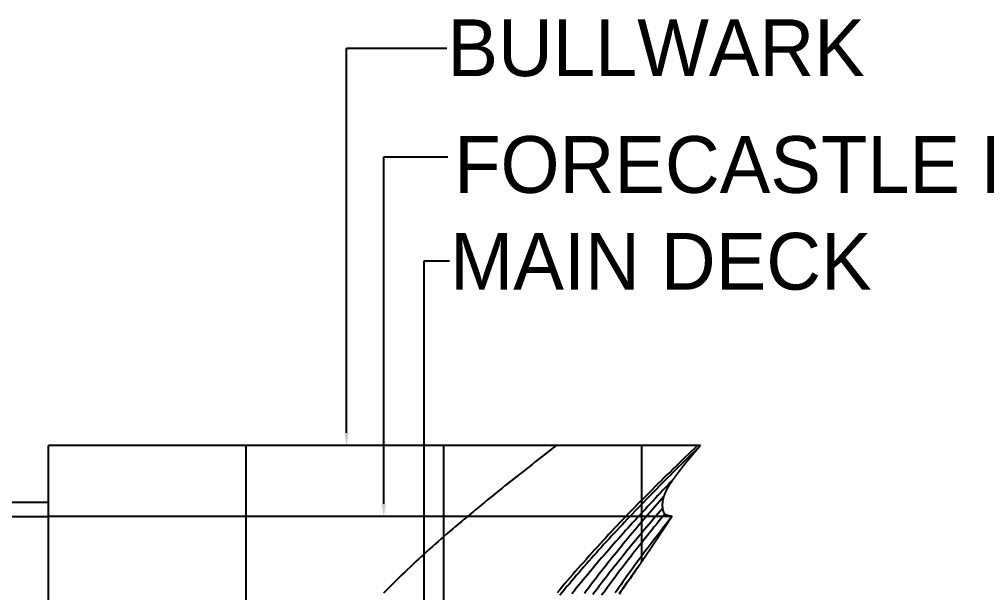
# Model space of a CAD drawing. Extents: x 3 to 181, y 2 to 128.
# Drawn here: x 91.73 to 105.37, y 94.42 to 102.5 of the extents above; entities that cross this region are included whole.
import ezdxf

# ---------------------------------------------------------------- set-up
doc = ezdxf.new("R2010")
doc.units = 0
doc.linetypes.add('ACAD_ISO02W100', pattern=[15, 12, -3])
doc.layers.get('0').update_dxf_attribs({"linetype": 'CONTINUOUS'})

# ---------------------------------------------------------------- blocks, each defined once
blk = doc.blocks.new('*U1015')
blk.add_text('MAIN DECK', height=0.8).set_placement((97.802, 98.691))
blk = doc.blocks.new('*U1016')
blk.add_text('FORECASTLE DECK', height=0.79998).set_placement((97.86, 100.055))
blk = doc.blocks.new('*U1017')
blk.add_text('BULLWARK', height=0.8).set_placement((97.765, 101.701))

msp = doc.modelspace()

# ---------------------------------------------------------------- linework, layer by layer
at = {"linetype": 'BYBLOCK'}
for p, q in [((96.342, 102.095), (97.757, 102.095)), ((96.867, 100.563), (97.77, 100.563)), ((97.435, 99.097), (97.795, 99.097))]:
    msp.add_line(p, q, dxfattribs=at)
for p, q in [((92.138, 89.491), (92.138, 96.493)), ((101.332, 96.493), (92.138, 96.493)), ((94.927, 80.419), (94.927, 96.493)), ((97.715, 80.419), (97.715, 96.493)), ((100.504, 94.853), (100.504, 96.493)), ((80.667, 95.692), (92.138, 95.693))]:
    msp.add_line(p, q)
at = {"linetype": 'ACAD_ISO02W100'}
for p in [(80.667, 95.491), (100.932, 95.493)]:
    msp.add_line(p, (92.138, 95.493), dxfattribs=at)
at = {"linetype": 'BYBLOCK'}
for points in [[(96.342, 96.672), (96.342, 102.095)], [(96.867, 95.672), (96.867, 100.563)], [(97.435, 93.172), (97.435, 99.097)]]:
    msp.add_lwpolyline(points, dxfattribs=at)
for points in [[(99.296, 96.493, 0), (99.254, 96.46, 0), (99.212, 96.426, 0), (99.169, 96.393, 0), (99.127, 96.36, 0), (99.085, 96.327, 0), (99.043, 96.294, 0), (99, 96.261, 0), (98.958, 96.228, 0), (98.916, 96.194, 0), (98.874, 96.161, 0), (98.832, 96.128, 0), (98.79, 96.094, 0), (98.748, 96.061, 0), (98.706, 96.028, 0), (98.664, 95.994, 0), (98.622, 95.961, 0), (98.58, 95.928, 0), (98.538, 95.894, 0), (98.496, 95.861, 0), (98.454, 95.827, 0), (98.413, 95.793, 0), (98.371, 95.76, 0), (98.33, 95.726, 0), (98.288, 95.692, 0), (98.247, 95.658, 0), (98.205, 95.624, 0), (98.164, 95.59, 0), (98.123, 95.556, 0), (98.082, 95.522, 0), (98.041, 95.488, 0), (98, 95.453, 0), (97.959, 95.419, 0), (97.918, 95.385, 0), (97.877, 95.35, 0), (97.837, 95.315, 0), (97.796, 95.281, 0), (97.756, 95.246, 0), (97.716, 95.211, 0), (97.675, 95.176, 0), (97.635, 95.141, 0), (97.596, 95.105, 0), (97.556, 95.07, 0), (97.516, 95.035, 0), (97.476, 94.999, 0), (97.437, 94.963, 0), (97.398, 94.928, 0), (97.358, 94.892, 0), (97.319, 94.856, 0), (97.28, 94.82, 0), (97.242, 94.783, 0), (97.203, 94.747, 0), (97.165, 94.71, 0), (97.126, 94.674, 0), (97.088, 94.637, 0), (97.05, 94.6, 0), (97.012, 94.563, 0), (96.974, 94.526, 0), (96.937, 94.489, 0), (96.899, 94.451, 0), (96.862, 94.413, 0)], [(101.289, 96.493, 0), (101.246, 96.451, 0), (101.203, 96.41, 0), (101.16, 96.369, 0), (101.116, 96.328, 0), (101.073, 96.286, 0), (101.031, 96.245, 0), (100.988, 96.203, 0), (100.945, 96.162, 0), (100.903, 96.12, 0), (100.86, 96.079, 0), (100.818, 96.037, 0), (100.776, 95.995, 0), (100.733, 95.954, 0), (100.691, 95.912, 0), (100.65, 95.87, 0), (100.608, 95.828, 0), (100.566, 95.786, 0), (100.525, 95.744, 0), (100.483, 95.702, 0), (100.442, 95.66, 0), (100.401, 95.618, 0), (100.36, 95.576, 0), (100.319, 95.534, 0), (100.278, 95.492, 0), (100.238, 95.449, 0), (100.197, 95.407, 0), (100.157, 95.364, 0), (100.117, 95.322, 0), (100.077, 95.279, 0), (100.037, 95.237, 0), (99.998, 95.194, 0), (99.958, 95.151, 0), (99.919, 95.108, 0), (99.879, 95.066, 0), (99.84, 95.023, 0), (99.801, 94.98, 0), (99.763, 94.936, 0), (99.724, 94.893, 0), (99.686, 94.85, 0), (99.647, 94.807, 0), (99.609, 94.764, 0), (99.571, 94.72, 0), (99.534, 94.677, 0), (99.496, 94.633, 0), (99.459, 94.59, 0), (99.421, 94.546, 0), (99.384, 94.502, 0), (99.348, 94.458, 0), (99.311, 94.415, 0)], [(101.332, 96.493, 0), (101.293, 96.455, 0), (101.253, 96.416, 0), (101.214, 96.379, 0), (101.175, 96.34, 0), (101.136, 96.302, 0), (101.097, 96.264, 0), (101.058, 96.226, 0), (101.019, 96.188, 0), (100.98, 96.149, 0), (100.942, 96.111, 0), (100.903, 96.073, 0), (100.865, 96.034, 0), (100.826, 95.996, 0), (100.788, 95.957, 0), (100.75, 95.919, 0), (100.712, 95.88, 0), (100.674, 95.842, 0), (100.636, 95.803, 0), (100.598, 95.765, 0), (100.56, 95.726, 0), (100.523, 95.687, 0), (100.485, 95.648, 0), (100.448, 95.609, 0), (100.411, 95.571, 0), (100.373, 95.532, 0), (100.336, 95.493, 0), (100.299, 95.454, 0), (100.263, 95.415, 0), (100.226, 95.376, 0), (100.189, 95.337, 0), (100.153, 95.297, 0), (100.116, 95.258, 0), (100.08, 95.219, 0), (100.044, 95.18, 0), (100.008, 95.14, 0), (99.972, 95.101, 0), (99.936, 95.061, 0), (99.901, 95.022, 0), (99.865, 94.982, 0), (99.83, 94.943, 0), (99.795, 94.903, 0), (99.76, 94.863, 0), (99.725, 94.824, 0), (99.69, 94.784, 0), (99.655, 94.744, 0), (99.62, 94.704, 0), (99.586, 94.664, 0), (99.552, 94.624, 0), (99.517, 94.584, 0), (99.484, 94.544, 0), (99.45, 94.504, 0), (99.416, 94.463, 0), (99.382, 94.423, 0), (99.349, 94.382, 0)], [(100.932, 95.493, 0), (100.927, 95.493, 0), (100.922, 95.494, 0), (100.916, 95.495, 0), (100.911, 95.496, 0), (100.906, 95.497, 0), (100.9, 95.498, 0), (100.895, 95.499, 0), (100.89, 95.5, 0), (100.885, 95.501, 0), (100.88, 95.502, 0), (100.875, 95.504, 0), (100.871, 95.505, 0), (100.866, 95.507, 0), (100.861, 95.508, 0), (100.857, 95.51, 0), (100.853, 95.512, 0), (100.849, 95.515, 0), (100.845, 95.517, 0), (100.841, 95.519, 0), (100.837, 95.522, 0), (100.834, 95.525, 0), (100.831, 95.528, 0), (100.828, 95.532, 0), (100.825, 95.535, 0), (100.822, 95.539, 0), (100.82, 95.543, 0), (100.818, 95.547, 0), (100.816, 95.552, 0), (100.814, 95.556, 0), (100.812, 95.561, 0), (100.81, 95.566, 0), (100.809, 95.57, 0), (100.808, 95.575, 0), (100.806, 95.58, 0), (100.805, 95.585, 0), (100.804, 95.591, 0), (100.803, 95.596, 0), (100.802, 95.601, 0), (100.802, 95.606, 0), (100.801, 95.611, 0), (100.801, 95.616, 0), (100.8, 95.621, 0), (100.8, 95.627, 0), (100.799, 95.632, 0), (100.799, 95.637, 0), (100.799, 95.642, 0), (100.799, 95.647, 0), (100.799, 95.652, 0), (100.799, 95.657, 0), (100.799, 95.662, 0), (100.799, 95.667, 0), (100.799, 95.672, 0), (100.799, 95.677, 0), (100.8, 95.682, 0), (100.8, 95.686, 0), (100.8, 95.691, 0), (100.801, 95.696, 0), (100.802, 95.701, 0), (100.802, 95.706, 0), (100.803, 95.711, 0), (100.804, 95.716, 0), (100.804, 95.72, 0), (100.805, 95.725, 0), (100.806, 95.73, 0), (100.807, 95.734, 0), (100.808, 95.739, 0), (100.809, 95.744, 0), (100.81, 95.749, 0), (100.811, 95.753, 0), (100.813, 95.758, 0), (100.814, 95.763, 0), (100.815, 95.767, 0), (100.817, 95.772, 0), (100.818, 95.776, 0), (100.82, 95.781, 0), (100.821, 95.785, 0), (100.823, 95.79, 0), (100.824, 95.795, 0), (100.826, 95.799, 0), (100.828, 95.804, 0), (100.829, 95.808, 0), (100.831, 95.813, 0), (100.833, 95.817, 0), (100.835, 95.822, 0), (100.837, 95.826, 0), (100.839, 95.831, 0), (100.841, 95.835, 0), (100.843, 95.839, 0), (100.845, 95.844, 0), (100.847, 95.848, 0), (100.849, 95.853, 0), (100.851, 95.857, 0), (100.853, 95.861, 0), (100.855, 95.866, 0), (100.858, 95.87, 0), (100.86, 95.874, 0), (100.862, 95.879, 0), (100.864, 95.883, 0), (100.867, 95.887, 0), (100.869, 95.892, 0), (100.872, 95.896, 0), (100.874, 95.9, 0), (100.877, 95.904, 0), (100.879, 95.909, 0), (100.882, 95.913, 0), (100.884, 95.917, 0), (100.887, 95.921, 0), (100.889, 95.926, 0), (100.892, 95.93, 0), (100.894, 95.934, 0), (100.897, 95.938, 0), (100.9, 95.942, 0), (100.902, 95.946, 0), (100.905, 95.951, 0), (100.908, 95.955, 0), (100.911, 95.959, 0), (100.913, 95.963, 0), (100.916, 95.967, 0), (100.919, 95.971, 0), (100.922, 95.975, 0), (100.924, 95.98, 0), (100.927, 95.984, 0), (100.93, 95.988, 0), (100.933, 95.992, 0), (100.936, 95.996, 0), (100.939, 96, 0), (100.941, 96.004, 0), (100.944, 96.008, 0), (100.947, 96.012, 0), (100.95, 96.016, 0), (100.953, 96.02, 0), (100.956, 96.024, 0), (100.959, 96.028, 0), (100.961, 96.032, 0), (100.964, 96.037, 0), (100.967, 96.04, 0), (100.97, 96.044, 0), (100.973, 96.049, 0), (100.976, 96.052, 0), (100.979, 96.056, 0), (100.982, 96.061, 0), (100.985, 96.064, 0), (100.988, 96.069, 0), (100.99, 96.072, 0), (100.993, 96.076, 0), (100.996, 96.08, 0), (100.999, 96.084, 0), (101.002, 96.088, 0), (101.005, 96.092, 0), (101.008, 96.096, 0), (101.011, 96.1, 0), (101.014, 96.104, 0), (101.017, 96.108, 0), (101.02, 96.112, 0), (101.023, 96.116, 0), (101.026, 96.12, 0), (101.029, 96.124, 0), (101.032, 96.128, 0), (101.035, 96.132, 0), (101.038, 96.135, 0), (101.041, 96.139, 0), (101.044, 96.143, 0), (101.047, 96.147, 0), (101.05, 96.151, 0), (101.053, 96.155, 0), (101.056, 96.159, 0), (101.059, 96.163, 0), (101.062, 96.166, 0), (101.065, 96.17, 0), (101.068, 96.174, 0), (101.071, 96.178, 0), (101.074, 96.182, 0), (101.077, 96.186, 0), (101.08, 96.19, 0), (101.083, 96.193, 0), (101.086, 96.197, 0), (101.089, 96.201, 0), (101.092, 96.205, 0), (101.095, 96.209, 0), (101.098, 96.213, 0), (101.101, 96.216, 0), (101.104, 96.22, 0), (101.107, 96.224, 0), (101.11, 96.228, 0), (101.113, 96.232, 0), (101.117, 96.235, 0), (101.12, 96.239, 0), (101.123, 96.243, 0), (101.126, 96.247, 0), (101.129, 96.251, 0), (101.132, 96.254, 0), (101.135, 96.258, 0), (101.138, 96.262, 0), (101.141, 96.266, 0), (101.144, 96.269, 0), (101.147, 96.273, 0), (101.15, 96.277, 0), (101.153, 96.281, 0), (101.157, 96.285, 0), (101.16, 96.288, 0), (101.163, 96.292, 0), (101.166, 96.296, 0), (101.169, 96.3, 0), (101.172, 96.303, 0), (101.175, 96.307, 0), (101.178, 96.311, 0), (101.181, 96.315, 0), (101.185, 96.318, 0), (101.188, 96.322, 0), (101.191, 96.326, 0), (101.194, 96.33, 0), (101.197, 96.333, 0), (101.2, 96.337, 0), (101.203, 96.341, 0), (101.206, 96.345, 0), (101.209, 96.348, 0), (101.213, 96.352, 0), (101.216, 96.356, 0), (101.219, 96.359, 0), (101.222, 96.363, 0), (101.225, 96.367, 0), (101.228, 96.371, 0), (101.231, 96.374, 0), (101.235, 96.378, 0), (101.238, 96.382, 0), (101.241, 96.385, 0), (101.244, 96.389, 0), (101.247, 96.393, 0), (101.25, 96.397, 0), (101.253, 96.4, 0), (101.257, 96.404, 0), (101.26, 96.408, 0), (101.263, 96.411, 0), (101.266, 96.415, 0), (101.269, 96.419, 0), (101.272, 96.422, 0), (101.275, 96.426, 0), (101.279, 96.43, 0), (101.282, 96.433, 0), (101.285, 96.437, 0), (101.288, 96.441, 0), (101.291, 96.445, 0), (101.294, 96.448, 0), (101.297, 96.452, 0), (101.301, 96.456, 0), (101.304, 96.459, 0), (101.307, 96.463, 0), (101.31, 96.467, 0), (101.313, 96.471, 0), (101.316, 96.474, 0), (101.32, 96.478, 0), (101.323, 96.482, 0), (101.326, 96.485, 0), (101.329, 96.489, 0), (101.332, 96.493, 0)], [(100.947, 96.013, 0), (100.911, 95.975, 0), (100.875, 95.938, 0), (100.839, 95.9, 0), (100.803, 95.862, 0), (100.768, 95.824, 0), (100.732, 95.787, 0), (100.696, 95.749, 0), (100.661, 95.711, 0), (100.626, 95.674, 0), (100.59, 95.636, 0), (100.555, 95.598, 0), (100.52, 95.56, 0), (100.485, 95.522, 0), (100.45, 95.484, 0), (100.415, 95.446, 0), (100.381, 95.408, 0), (100.346, 95.37, 0), (100.311, 95.331, 0), (100.277, 95.293, 0), (100.243, 95.255, 0), (100.209, 95.217, 0), (100.175, 95.178, 0), (100.141, 95.14, 0), (100.107, 95.102, 0), (100.073, 95.063, 0), (100.039, 95.025, 0), (100.006, 94.986, 0), (99.973, 94.947, 0), (99.939, 94.909, 0), (99.906, 94.87, 0), (99.873, 94.831, 0), (99.84, 94.793, 0), (99.808, 94.754, 0), (99.775, 94.715, 0), (99.742, 94.676, 0), (99.71, 94.637, 0), (99.678, 94.598, 0), (99.646, 94.559, 0), (99.614, 94.52, 0), (99.582, 94.481, 0), (99.55, 94.441, 0), (99.518, 94.402, 0)], [(100.818, 95.775, 0), (100.785, 95.739, 0), (100.753, 95.702, 0), (100.721, 95.665, 0), (100.688, 95.629, 0), (100.656, 95.592, 0), (100.624, 95.555, 0), (100.592, 95.518, 0), (100.56, 95.481, 0), (100.528, 95.444, 0), (100.496, 95.406, 0), (100.465, 95.369, 0), (100.433, 95.332, 0), (100.401, 95.294, 0), (100.37, 95.257, 0), (100.338, 95.219, 0), (100.307, 95.181, 0), (100.275, 95.143, 0), (100.244, 95.105, 0), (100.213, 95.067, 0), (100.182, 95.029, 0), (100.151, 94.991, 0), (100.12, 94.953, 0), (100.089, 94.915, 0), (100.058, 94.876, 0), (100.028, 94.838, 0), (99.997, 94.799, 0), (99.966, 94.761, 0), (99.936, 94.722, 0), (99.906, 94.683, 0), (99.876, 94.644, 0), (99.846, 94.605, 0), (99.815, 94.566, 0), (99.785, 94.527, 0), (99.756, 94.488, 0), (99.726, 94.449, 0), (99.696, 94.409, 0)], [(100.801, 95.612, 0), (100.769, 95.574, 0), (100.737, 95.536, 0), (100.704, 95.499, 0), (100.672, 95.461, 0), (100.64, 95.424, 0), (100.609, 95.386, 0), (100.577, 95.348, 0), (100.545, 95.31, 0), (100.514, 95.272, 0), (100.482, 95.235, 0), (100.451, 95.197, 0), (100.419, 95.159, 0), (100.388, 95.121, 0), (100.357, 95.083, 0), (100.326, 95.045, 0), (100.295, 95.007, 0), (100.264, 94.969, 0), (100.234, 94.931, 0), (100.203, 94.892, 0), (100.173, 94.854, 0), (100.142, 94.816, 0), (100.112, 94.778, 0), (100.082, 94.739, 0), (100.052, 94.701, 0), (100.022, 94.663, 0), (99.992, 94.624, 0), (99.962, 94.586, 0), (99.933, 94.547, 0), (99.903, 94.509, 0), (99.874, 94.47, 0), (99.845, 94.431, 0), (99.816, 94.393, 0)], [(100.831, 95.528, 0), (100.8, 95.491, 0), (100.769, 95.453, 0), (100.738, 95.415, 0), (100.707, 95.377, 0), (100.676, 95.34, 0), (100.646, 95.302, 0), (100.615, 95.264, 0), (100.585, 95.226, 0), (100.554, 95.188, 0), (100.524, 95.15, 0), (100.494, 95.112, 0), (100.464, 95.074, 0), (100.434, 95.036, 0), (100.404, 94.998, 0), (100.374, 94.96, 0), (100.344, 94.921, 0), (100.315, 94.883, 0), (100.285, 94.845, 0), (100.256, 94.807, 0), (100.226, 94.768, 0), (100.197, 94.73, 0), (100.168, 94.692, 0), (100.139, 94.653, 0), (100.11, 94.615, 0), (100.082, 94.576, 0), (100.053, 94.537, 0), (100.024, 94.499, 0), (99.996, 94.46, 0), (99.968, 94.422, 0), (99.939, 94.383, 0)], [(100.932, 95.493, 0), (100.902, 95.455, 0), (100.873, 95.417, 0), (100.843, 95.379, 0), (100.813, 95.341, 0), (100.784, 95.302, 0), (100.754, 95.264, 0), (100.725, 95.226, 0), (100.695, 95.188, 0), (100.666, 95.15, 0), (100.637, 95.112, 0), (100.608, 95.073, 0), (100.579, 95.035, 0), (100.55, 94.997, 0), (100.522, 94.958, 0), (100.493, 94.92, 0), (100.464, 94.881, 0), (100.436, 94.843, 0), (100.407, 94.805, 0), (100.379, 94.766, 0), (100.351, 94.727, 0), (100.323, 94.689, 0), (100.295, 94.65, 0), (100.267, 94.611, 0), (100.239, 94.573, 0), (100.212, 94.534, 0), (100.184, 94.495, 0), (100.157, 94.456, 0), (100.129, 94.417, 0)], [(100.197, 94.418, 0), (100.201, 94.424, 0), (100.205, 94.43, 0), (100.21, 94.436, 0), (100.214, 94.442, 0), (100.218, 94.448, 0), (100.223, 94.454, 0), (100.227, 94.46, 0), (100.231, 94.466, 0), (100.236, 94.472, 0), (100.24, 94.478, 0), (100.244, 94.484, 0), (100.249, 94.49, 0), (100.253, 94.496, 0), (100.257, 94.502, 0), (100.262, 94.508, 0), (100.266, 94.514, 0), (100.27, 94.52, 0), (100.275, 94.526, 0), (100.279, 94.532, 0), (100.283, 94.538, 0), (100.288, 94.544, 0), (100.292, 94.55, 0), (100.296, 94.556, 0), (100.3, 94.562, 0), (100.305, 94.568, 0), (100.309, 94.574, 0), (100.313, 94.58, 0), (100.318, 94.586, 0), (100.322, 94.592, 0), (100.326, 94.598, 0), (100.33, 94.604, 0), (100.335, 94.61, 0), (100.339, 94.616, 0), (100.343, 94.622, 0), (100.347, 94.628, 0), (100.352, 94.634, 0), (100.356, 94.64, 0), (100.36, 94.646, 0), (100.364, 94.652, 0), (100.369, 94.658, 0), (100.373, 94.664, 0), (100.377, 94.67, 0), (100.381, 94.676, 0), (100.385, 94.682, 0), (100.39, 94.688, 0), (100.394, 94.694, 0), (100.398, 94.7, 0), (100.402, 94.706, 0), (100.406, 94.712, 0), (100.411, 94.718, 0), (100.415, 94.724, 0), (100.419, 94.73, 0), (100.423, 94.736, 0), (100.427, 94.742, 0), (100.432, 94.748, 0), (100.436, 94.754, 0), (100.44, 94.76, 0), (100.444, 94.766, 0), (100.448, 94.772, 0), (100.452, 94.778, 0), (100.457, 94.784, 0), (100.461, 94.79, 0), (100.465, 94.796, 0), (100.469, 94.802, 0), (100.473, 94.808, 0), (100.477, 94.814, 0), (100.481, 94.82, 0), (100.486, 94.826, 0), (100.49, 94.832, 0), (100.494, 94.838, 0), (100.498, 94.844, 0), (100.502, 94.85, 0), (100.506, 94.856, 0), (100.51, 94.862, 0), (100.514, 94.868, 0), (100.519, 94.874, 0), (100.523, 94.88, 0), (100.527, 94.886, 0), (100.531, 94.892, 0), (100.535, 94.898, 0), (100.539, 94.904, 0), (100.543, 94.91, 0), (100.547, 94.916, 0), (100.551, 94.922, 0), (100.555, 94.928, 0), (100.56, 94.934, 0), (100.564, 94.94, 0), (100.568, 94.946, 0), (100.572, 94.952, 0), (100.576, 94.958, 0), (100.58, 94.964, 0), (100.584, 94.97, 0), (100.588, 94.976, 0), (100.592, 94.982, 0), (100.596, 94.988, 0), (100.6, 94.994, 0), (100.604, 95, 0), (100.608, 95.006, 0), (100.612, 95.012, 0), (100.616, 95.018, 0), (100.621, 95.024, 0), (100.625, 95.03, 0), (100.629, 95.036, 0), (100.633, 95.042, 0), (100.637, 95.048, 0), (100.641, 95.054, 0), (100.645, 95.06, 0), (100.649, 95.066, 0), (100.653, 95.072, 0), (100.657, 95.078, 0), (100.661, 95.084, 0), (100.665, 95.09, 0), (100.669, 95.096, 0), (100.673, 95.102, 0), (100.677, 95.108, 0), (100.681, 95.114, 0), (100.685, 95.12, 0), (100.689, 95.126, 0), (100.693, 95.132, 0), (100.697, 95.138, 0), (100.701, 95.144, 0), (100.705, 95.15, 0), (100.709, 95.156, 0), (100.713, 95.162, 0), (100.717, 95.168, 0), (100.721, 95.174, 0), (100.725, 95.18, 0), (100.729, 95.186, 0), (100.733, 95.192, 0), (100.737, 95.198, 0), (100.741, 95.204, 0), (100.745, 95.21, 0), (100.749, 95.216, 0), (100.753, 95.222, 0), (100.757, 95.228, 0), (100.761, 95.234, 0), (100.765, 95.24, 0), (100.769, 95.246, 0), (100.773, 95.252, 0), (100.777, 95.258, 0), (100.781, 95.264, 0), (100.785, 95.27, 0), (100.789, 95.276, 0), (100.793, 95.282, 0), (100.797, 95.288, 0), (100.801, 95.294, 0), (100.805, 95.3, 0), (100.809, 95.306, 0), (100.813, 95.312, 0), (100.817, 95.318, 0), (100.821, 95.324, 0), (100.825, 95.33, 0), (100.829, 95.336, 0), (100.833, 95.342, 0), (100.837, 95.348, 0), (100.841, 95.354, 0), (100.845, 95.361, 0), (100.849, 95.366, 0), (100.853, 95.373, 0), (100.857, 95.379, 0), (100.861, 95.385, 0), (100.865, 95.391, 0), (100.869, 95.396, 0), (100.873, 95.403, 0), (100.877, 95.409, 0), (100.881, 95.415, 0), (100.885, 95.421, 0), (100.889, 95.427, 0), (100.893, 95.433, 0), (100.896, 95.439, 0), (100.9, 95.445, 0), (100.904, 95.451, 0), (100.908, 95.457, 0), (100.912, 95.463, 0), (100.916, 95.469, 0), (100.92, 95.475, 0), (100.924, 95.481, 0), (100.928, 95.487, 0), (100.932, 95.493, 0)], [(100.471, 94.805, 0), (100.445, 94.768, 0), (100.418, 94.731, 0), (100.392, 94.694, 0), (100.366, 94.657, 0), (100.339, 94.62, 0), (100.313, 94.583, 0), (100.287, 94.546, 0), (100.262, 94.509, 0), (100.236, 94.472, 0), (100.21, 94.435, 0), (100.184, 94.398, 0)]]:
    msp.add_polyline3d(points)
for points in [[(96.372, 96.672), (96.342, 96.492), (96.312, 96.672)], [(96.897, 95.672), (96.867, 95.492), (96.837, 95.672)]]:
    msp.add_solid(points)

# ---------------------------------------------------------------- block references
for name in ['*U1017', '*U1016', '*U1015']:
    msp.add_blockref(name, (0, 0))

doc.saveas('drawing.dxf')
